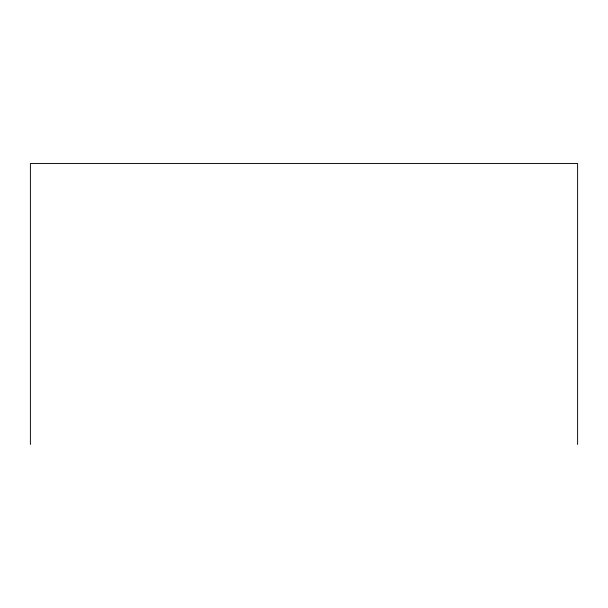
<?xml version="1.0" encoding="UTF-8"?>
<svg xmlns="http://www.w3.org/2000/svg" width="608" height="608" viewBox="0 0 608 608"><rect width="100%" height="100%" fill="white"/><g stroke="black" fill="none" stroke-linecap="round" stroke-linejoin="round"><path stroke-width="0.91" d="M577.6 444.471L577.6 163.529L30.4 163.529L30.4 444.471"/></g></svg>
